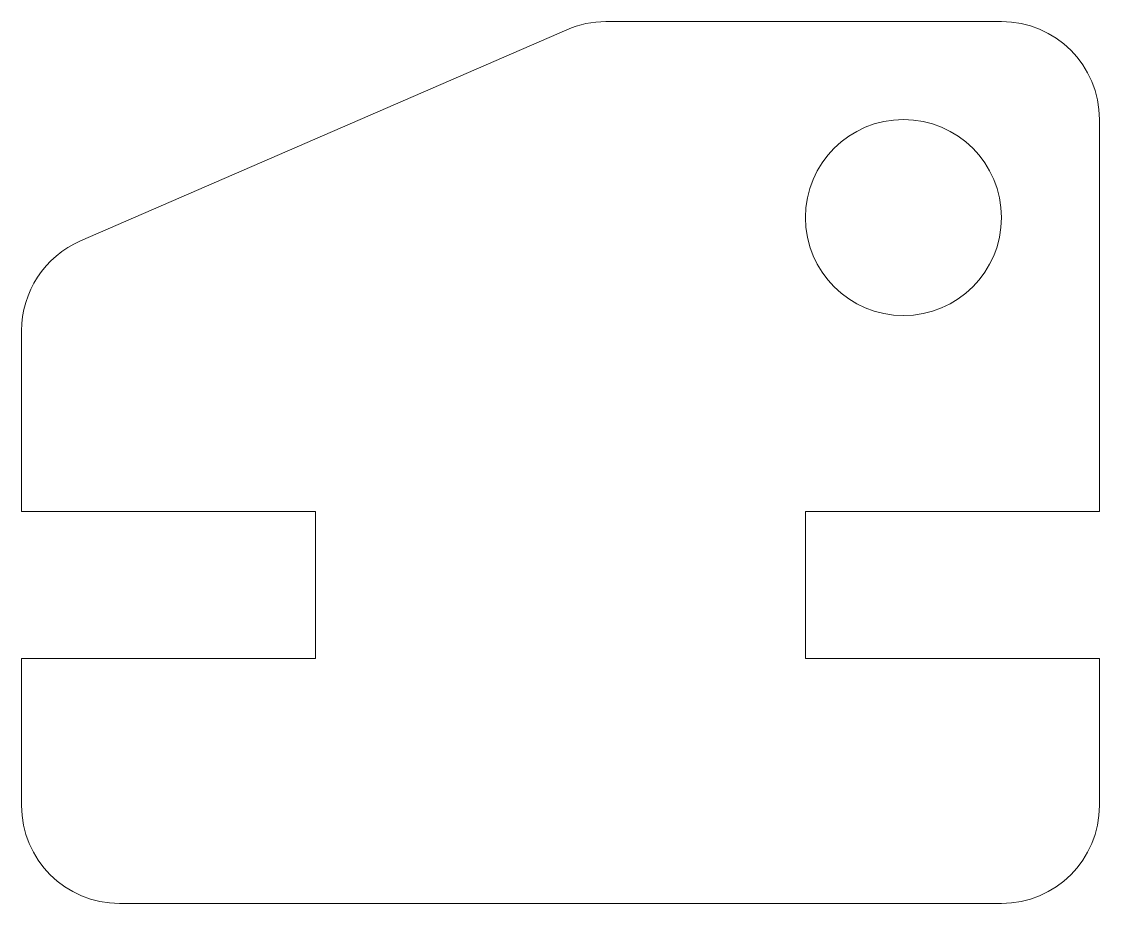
# Model space of a CAD drawing. Header units: millimetres. Extents: x -11 to 11, y 0 to 18.
import ezdxf

# ---------------------------------------------------------------- set-up
doc = ezdxf.new("R2010")
doc.units = ezdxf.units.MM

msp = doc.modelspace()

# ---------------------------------------------------------------- linework, layer by layer
at = {"color": 7, "linetype": 'Continuous', "lineweight": 15}
for p, q in [((-9.797, 13.523), (0.128, 17.834)), ((9, 18), (0.925, 18)), ((11, 8), (11, 16)), ((-11, 11.688), (-11, 8)), ((-11, 8), (-5, 8)), ((-5, 8), (-5, 5)), ((5, 5), (5, 8)), ((5, 8), (11, 8)), ((-5, 5), (-11, 5)), ((-11, 5), (-11, 2)), ((11, 5), (5, 5)), ((11, 2), (11, 5)), ((-9, 0), (9, 0))]:
    msp.add_line(p, q, dxfattribs=at)
msp.add_circle((7, 14), 2, dxfattribs=at)
for centre, start, end in [((0.925, 16), 90, 113.4814), ((9, 16), 0, 90), ((-9, 11.688), 113.4814, 180), ((-9, 2), 180, 270), ((9, 2), 270, 0)]:
    msp.add_arc(centre, 2, start, end, dxfattribs=at)

doc.saveas('drawing.dxf')
